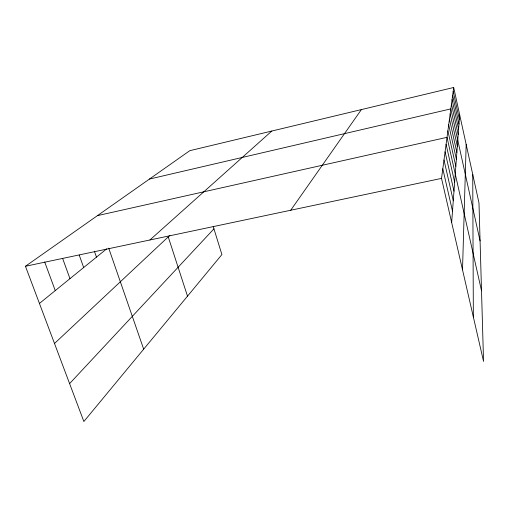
<?xml version="1.0" encoding="UTF-8"?>
<svg xmlns="http://www.w3.org/2000/svg" width="509" height="509" viewBox="0 0 509 509"><rect width="100%" height="100%" fill="white"/><g stroke="black" fill="none" stroke-linecap="round" stroke-linejoin="round"><path stroke-width="0.76" d="M462.516 269.789L466.168 144.429M451.655 222.49L459.672 114.786M453.691 87.484L478.982 202.913L483.55 361.409L441.526 178.392L453.691 87.484L189.8 150.683L25.45 266.271L83.858 421.516L221.899 254.564L213.252 226.594M290.715 210.242L361.384 109.594M69.599 383.614L213.945 228.834M54.501 343.486L169.898 235.323M149.894 239.987L271.812 131.042M39.441 303.447L106.648 248.869M149.442 179.066L450.828 108.888L480.082 240.929M97.448 215.631L447.023 137.328L481.514 290.766M25.45 266.271L441.526 178.392M44.69 261.982L55.258 290.601M62.709 258.661L69.968 278.658M79.219 255.06L83.667 267.53M94.375 251.185L96.468 257.14M108.71 248.157L143.672 349.174M168.237 236.882L187.503 296.162M443.994 159.96L453.271 200.75M442.811 168.784L452.495 211.165M446.088 144.302L454.652 182.247M445.082 151.822L453.983 191.142M447.888 130.845L455.835 166.309M450.16 113.857L457.336 146.159M449.453 119.144L456.866 152.439M448.696 124.794L456.369 159.145M452.075 99.56L458.603 129.165M451.47 104.084L458.202 134.548M453.182 91.283L459.334 119.316M452.641 95.304L458.978 124.101M472.734 174.39L473.351 316.999"/></g></svg>
